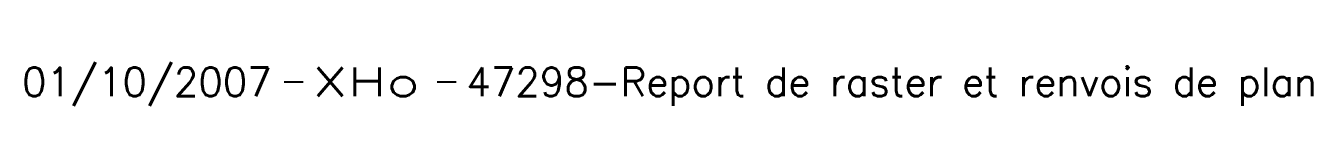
# Model space of a CAD drawing. Header units: millimetres. Extents: x 257011 to 257981, y 142997 to 144000.
# Drawn here: x 257941.54 to 257975.32, y 143760.6 to 143761.75 of the extents above; entities that cross this region are included whole.
import ezdxf
from ezdxf.enums import TextEntityAlignment as Align

# ---------------------------------------------------------------- set-up
doc = ezdxf.new("R2010")
doc.units = ezdxf.units.MM
doc.layers.get('0').update_dxf_attribs({"linetype": 'CONTINUOUS'})
doc.layers.add('E_910', color=7, linetype='CONTINUOUS', plot=False)
doc.styles.get("Standard").update_dxf_attribs({"font": 'romans.shx', "width": 0.85})

# ---------------------------------------------------------------- blocks, each defined once
blk = doc.blocks.new('GIS_MODF')
at = {"color": 0, "linetype": 'Continuous', "flags": 128}
for points in [[(-2.257, -0.012), (-1.757, -0.012)], [(1.758, -0.012), (2.258, -0.012)]]:
    blk.add_lwpolyline(points, dxfattribs=at)
at = {"color": 0, "linetype": 'Continuous'}
blk.add_attdef('DATE', text='', height=0.75, dxfattribs=at).set_placement((-2.583, -0.387), align=Align.RIGHT)
at = {"color": 0, "linetype": 'Continuous', "width": 3.590909}
blk.add_attdef('USER', text='', height=0.75, dxfattribs=at).set_placement((-1.516, -0.387), (1.306, -0.387), align=Align.FIT)
at = {"color": 0, "linetype": 'Continuous'}
blk.add_attdef('DESC', (2.528, -0.387), '', height=0.75, dxfattribs=at)

msp = doc.modelspace()

# ---------------------------------------------------------------- block references
at = {"layer": 'E_910'}
ref = msp.add_blockref('GIS_MODF', (257950.584, 143761.241), dxfattribs=at)
ref.add_attrib('DATE', '01/10/2007', dxfattribs={"layer": '0', "color": 0, "linetype": 'Continuous', "height": 0.75}).set_placement((257948.002, 143760.854), align=Align.RIGHT)
ref.add_attrib('USER', 'XHo', dxfattribs={"layer": '0', "color": 0, "linetype": 'Continuous', "height": 0.75, "width": 1.362069}).set_placement((257949.068, 143760.854), (257951.89, 143760.854), align=Align.FIT)
ref.add_attrib('DESC', '47298-Report de raster et renvois de plan', (257953.112, 143760.854), dxfattribs={"layer": '0', "color": 0, "linetype": 'Continuous', "height": 0.75})

doc.saveas('drawing.dxf')
